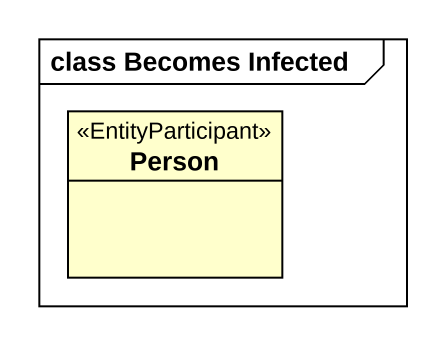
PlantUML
@startuml
mainframe class Becomes Infected
hide circle
hide empty members
class "Person" as Person_ <<EntityParticipant>>
@enduml
